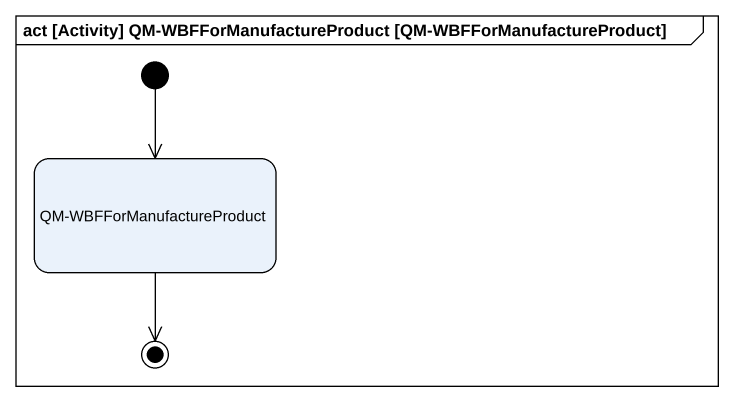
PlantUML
@startuml
mainframe act [Activity] QM-WBFForManufactureProduct [QM-WBFForManufactureProduct]
hide empty description
state "QM-WBFForManufactureProduct" as QM_WBFForManufactureProduct
[*] --> QM_WBFForManufactureProduct
QM_WBFForManufactureProduct --> [*]
@enduml
